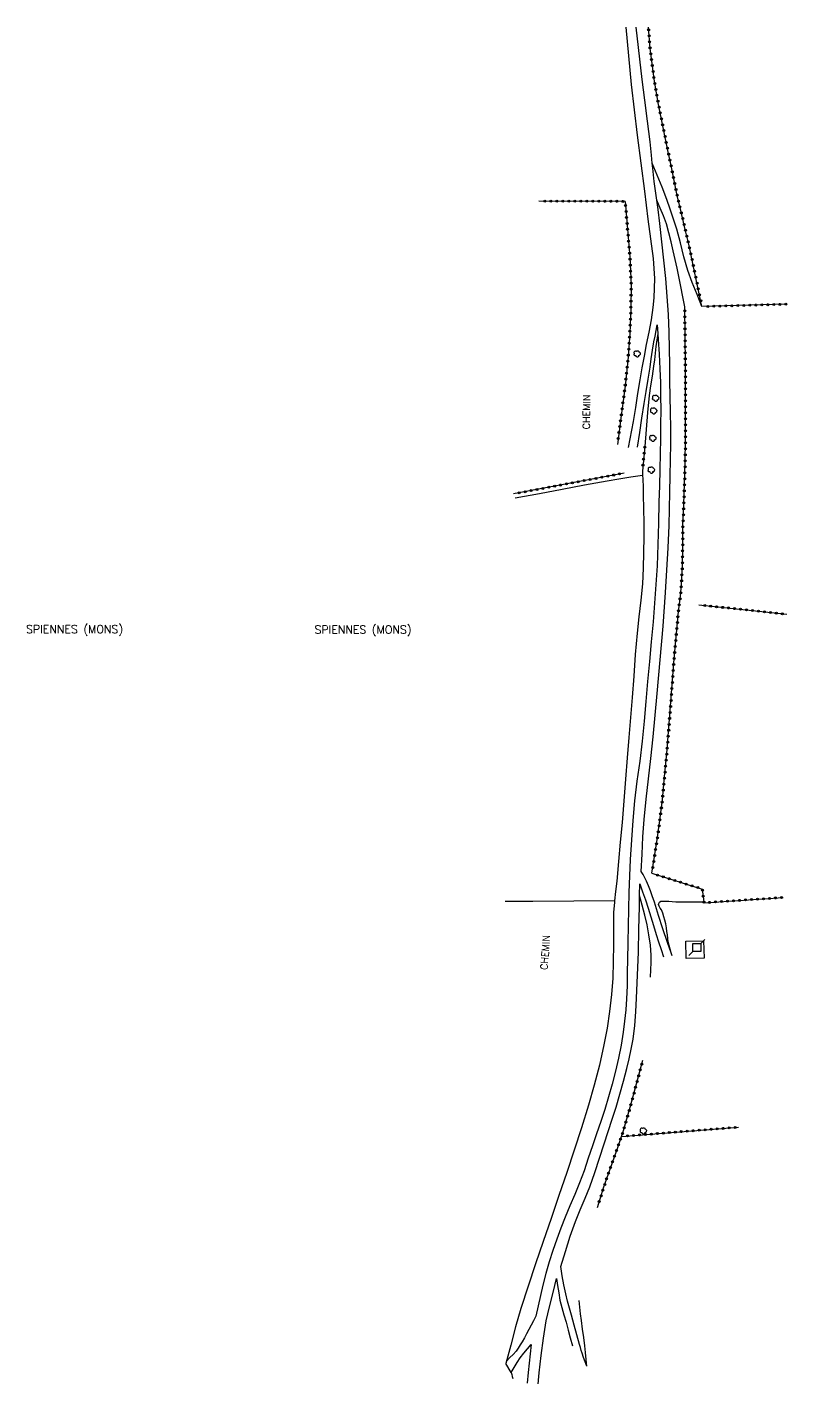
# Model space of a CAD drawing. Header units: millimetres. Extents: x 124000 to 124980, y 124000 to 125000.
# Drawn here: x 124449.2 to 124639.1, y 124326.4 to 124664 of the extents above; entities that cross this region are included whole.
import ezdxf
from ezdxf.enums import TextEntityAlignment as Align

# ---------------------------------------------------------------- set-up
doc = ezdxf.new("R2010")
doc.units = ezdxf.units.MM
doc.layers.get('0').update_dxf_attribs({"linetype": 'CONTINUOUS'})
for name, color, linetype in [('W0071', 7, 'CONTINUOUS'), ('W0211', 2, 'CONTINUOUS'), ('W0214', 2, 'CONTINUOUS'), ('W0300', 7, 'CONTINUOUS'), ('W0322', 7, 'CONTINUOUS'), ('W0323', 7, 'CONTINUOUS'), ('W0330', 7, 'CONTINUOUS'), ('W0600', 7, 'CONTINUOUS'), ('W0980', 7, 'CONTINUOUS'), ('W0989', 7, 'CONTINUOUS')]:
    doc.layers.add(name, color=color, linetype=linetype)
doc.styles.get("Standard").update_dxf_attribs({"font": 'romans.shx', "width": 0.85})

# ---------------------------------------------------------------- blocks, each defined once
blk = doc.blocks.new('T600')
for p, q in [((-0.999999, 0.999999), (0.999999, 0.999999)), ((-0.999999, -0.999999), (-0.999999, 0.999999)), ((0.999999, 0.999999), (1.999998, 1.999998)), ((0.999999, 0.999999), (0.999999, -0.999999)), ((-0.999999, -0.999999), (-1.999998, -1.999998)), ((0.999999, -0.999999), (-0.999999, -0.999999))]:
    blk.add_line(p, q)
blk = doc.blocks.new('T300')
for p, q in [((-0.8, 0.51), (-0.86, 0.34)), ((-0.86, 0.34), (-0.86, 0.17)), ((-0.86, 0.17), (-0.74, 0.06)), ((-0.69, 0.63), (-0.8, 0.51)), ((-0.8, -0.06), (-0.74, 0.06)), ((-0.74, 0.06), (-0.69, 0.11)), ((-0.57, 0.69), (-0.69, 0.63)), ((-0.46, 0.69), (-0.57, 0.69)), ((-0.29, 0.63), (-0.46, 0.69)), ((-0.29, 0.63), (-0.17, 0.74)), ((-0.23, 0.57), (-0.29, 0.63)), ((-0.17, 0.74), (-0.06, 0.8)), ((-0.06, 0.8), (0.06, 0.8)), ((0.06, 0.8), (0.23, 0.74)), ((0.23, 0.74), (0.34, 0.63)), ((0.34, 0.63), (0.4, 0.51)), ((0.46, 0.46), (0.34, 0.46)), ((0.4, 0.51), (0.4, 0.46)), ((0.57, 0.4), (0.46, 0.46)), ((0.57, 0.4), (0.69, 0.29)), ((0.69, 0.29), (0.74, 0.17)), ((0.74, 0.06), (0.69, -0.17)), ((0.74, 0.17), (0.74, 0.06)), ((-0.8, -0.17), (-0.8, -0.06)), ((-0.8, -0.23), (-0.8, -0.17)), ((-0.74, -0.34), (-0.8, -0.23)), ((-0.69, -0.4), (-0.74, -0.34)), ((-0.51, -0.46), (-0.69, -0.4)), ((-0.4, -0.46), (-0.51, -0.46)), ((-0.4, -0.46), (-0.34, -0.46)), ((-0.34, -0.46), (-0.34, -0.4)), ((-0.34, -0.51), (-0.34, -0.46)), ((-0.29, -0.63), (-0.34, -0.51)), ((-0.17, -0.74), (-0.29, -0.63)), ((-0.06, -0.8), (-0.17, -0.74)), ((0.06, -0.8), (-0.06, -0.8)), ((0.17, -0.74), (0.06, -0.8)), ((0.23, -0.69), (0.17, -0.74)), ((0.29, -0.46), (0.23, -0.46)), ((0.29, -0.63), (0.23, -0.69)), ((0.46, -0.4), (0.29, -0.46)), ((0.34, -0.51), (0.29, -0.63)), ((0.34, -0.51), (0.34, -0.46)), ((0.57, -0.34), (0.46, -0.4)), ((0.63, -0.29), (0.57, -0.34)), ((0.69, -0.17), (0.63, -0.29))]:
    blk.add_line(p, q)
blk = doc.blocks.new('t322o')
at = {"color": 0, "linetype": 'Continuous'}
for radius in [0.25, 0.15]:
    blk.add_circle((0, 0), radius, dxfattribs=at)
blk = doc.blocks.new('t323o')
at = {"color": 0, "linetype": 'Continuous'}
for radius in [0.25, 0.15]:
    blk.add_circle((0, 0), radius, dxfattribs=at)

msp = doc.modelspace()

# ---------------------------------------------------------------- linework, layer by layer
at = {"layer": 'W0071'}
for points in [[(124598.8, 124663.91), (124598.8, 124663.91), (124600.14, 124649.66), (124601.67, 124636.99), (124602.57, 124629.98), (124603.49, 124622.98), (124604.35, 124615.97), (124605.02, 124611.04), (124605.66, 124606.1), (124605.96, 124601.15), (124605.93, 124598.74), (124605.81, 124596.33), (124605.61, 124593.93), (124605.16, 124590.81), (124604.55, 124587.72), (124603.94, 124584.62), (124603.4, 124581.7), (124602.85, 124578.78), (124602.33, 124575.85), (124601.76, 124572.37), (124601.23, 124568.89), (124600.65, 124565.41), (124600.25, 124563.24), (124599.84, 124561.07), (124599.43, 124558.9)], [(124602.9, 124457.28), (124603.1, 124461.59), (124603.37, 124465.9), (124603.87, 124471.01), (124604.48, 124476.1), (124605.07, 124481.2), (124605.62, 124486.6), (124606.14, 124492), (124606.65, 124497.41), (124607.42, 124505.82), (124608.14, 124514.23), (124608.75, 124522.65), (124609.1, 124528.24), (124609.4, 124533.84), (124609.63, 124539.44), (124609.74, 124543.58), (124609.82, 124547.72), (124609.89, 124551.86), (124609.97, 124555.83), (124610.04, 124559.8), (124610.07, 124563.77), (124610.01, 124567.69), (124609.91, 124571.62), (124609.82, 124575.54), (124609.79, 124579.59), (124609.77, 124583.64), (124609.68, 124587.69), (124609.46, 124592.18), (124609.16, 124596.67), (124608.8, 124601.15), (124608.36, 124605.73), (124607.86, 124610.3), (124607.32, 124614.87), (124606.87, 124618.38), (124606.56, 124620.69), (124606.39, 124621.9), (124605.94, 124625.41), (124605.57, 124628.69), (124605.44, 124629.97), (124605.23, 124631.98), (124604.87, 124635.26), (124604.23, 124640.47), (124603.56, 124645.67), (124602.92, 124650.88), (124602.92, 124650.88), (124601.4, 124663.95), (124601.4, 124663.95)], [(124606.67, 124589.53), (124606.81, 124587.36), (124606.91, 124585.86), (124607.14, 124582.2), (124607.33, 124578.53), (124607.45, 124575.12), (124607.53, 124571.7), (124607.56, 124568.29), (124607.53, 124564.67), (124607.45, 124561.05), (124607.37, 124557.43), (124607.29, 124553.37), (124607.2, 124549.32), (124607.11, 124545.26), (124606.99, 124539.95), (124606.86, 124534.63), (124606.64, 124529.32), (124606.35, 124524.65), (124606, 124519.98), (124605.62, 124515.31), (124605.19, 124510.36), (124604.72, 124505.4), (124604.26, 124500.45), (124603.84, 124495.46), (124603.42, 124490.47), (124602.93, 124485.48), (124602.3, 124480.51), (124601.6, 124475.54), (124600.99, 124470.57), (124600.55, 124465.71), (124600.21, 124460.84), (124599.93, 124455.96), (124599.74, 124451.83), (124599.6, 124447.69), (124599.48, 124443.56), (124599.39, 124439.36), (124599.32, 124435.16), (124599.24, 124430.96), (124599.19, 124427.67), (124599.13, 124424.39), (124598.99, 124421.11), (124598.79, 124418.34), (124598.53, 124415.57), (124598.18, 124412.82), (124597.63, 124409.53), (124596.96, 124406.25), (124596.21, 124403), (124595.39, 124399.81), (124594.5, 124396.64), (124593.55, 124393.48), (124592.57, 124390.43), (124591.54, 124387.39), (124590.5, 124384.36), (124589.45, 124381.26), (124588.4, 124378.17), (124587.27, 124375.1), (124586.09, 124372.24), (124584.85, 124369.4), (124583.66, 124366.55), (124582.59, 124363.8), (124581.57, 124361.02), (124580.61, 124358.23), (124579.71, 124355.35), (124578.87, 124352.45), (124578.1, 124349.54), (124577.48, 124346.96), (124576.91, 124344.38), (124576.34, 124341.79)], [(124601.77, 124558.98), (124602.3, 124562.61), (124602.83, 124566.24), (124603.38, 124569.87), (124603.87, 124572.91), (124604.37, 124575.95), (124604.87, 124578.99), (124605.19, 124581.1), (124605.51, 124583.21), (124605.86, 124585.32), (124606.12, 124586.72), (124606.4, 124588.13), (124606.67, 124589.53)], [(124602.7, 124452.97), (124602.9, 124457.28)], [(124610.39, 124431.87), (124610.15, 124432.57), (124609.24, 124435.23), (124608.09, 124438.58), (124606.98, 124441.95), (124606.48, 124443.6), (124605.98, 124445.25), (124605.44, 124446.89), (124604.99, 124448.11), (124604.52, 124449.33), (124604, 124450.52), (124603.58, 124451.34), (124603.14, 124452.16), (124602.7, 124452.97)], [(124582.56, 124354.21), (124583.75, 124357.98), (124584.95, 124361.76), (124586.25, 124365.49), (124587.43, 124368.39), (124588.67, 124371.26), (124589.85, 124374.15), (124591.11, 124377.7), (124592.27, 124381.28), (124593.42, 124384.86), (124594.43, 124387.93), (124595.44, 124391), (124596.4, 124394.08), (124597.33, 124397.28), (124598.21, 124400.5), (124599.04, 124403.73), (124599.64, 124406.14), (124600.2, 124408.56), (124600.67, 124411), (124601.08, 124414.41), (124601.31, 124417.85), (124601.5, 124421.29), (124601.7, 124425.11), (124601.84, 124428.93), (124601.96, 124432.75), (124602.11, 124438.46), (124602.21, 124444.17), (124602.26, 124446.96), (124602.32, 124449.88)], [(124602.32, 124449.88), (124603.02, 124447.86), (124603.73, 124445.83), (124604.41, 124443.8), (124605.09, 124441.61), (124605.74, 124439.41), (124606.41, 124437.21), (124607.01, 124435.33), (124607.62, 124433.46), (124608.23, 124431.58)], [(124587.28, 124334.72), (124586.62, 124337.16), (124585.96, 124339.6), (124585.29, 124342.04), (124584.78, 124343.81), (124584.27, 124345.59), (124583.81, 124347.37), (124583.34, 124349.64), (124582.95, 124351.92), (124582.56, 124354.21)], [(124576.83, 124323.87), (124577.18, 124327.68), (124577.65, 124332.01), (124578.22, 124336.32), (124578.95, 124340.61), (124579.74, 124344.17), (124580.64, 124347.72), (124581.54, 124351.26)], [(124581.54, 124351.26), (124581.79, 124349.45), (124582.05, 124347.63), (124582.37, 124345.83), (124582.83, 124343.97), (124583.37, 124342.13), (124583.91, 124340.28), (124584.44, 124338.33), (124584.96, 124336.38), (124585.49, 124334.43)], [(124576.34, 124341.79), (124575.76, 124340.67), (124575.18, 124339.55), (124574.59, 124338.44), (124574.05, 124337.43), (124573.51, 124336.42), (124572.94, 124335.43), (124572.46, 124334.64), (124571.96, 124333.85), (124571.42, 124333.1), (124570.68, 124332.25), (124569.87, 124331.44), (124569.07, 124330.63)], [(124570.15, 124327.71), (124570.91, 124328.96), (124571.66, 124330.2), (124572.47, 124331.41), (124573.34, 124332.53), (124574.25, 124333.61), (124575.17, 124334.69)], [(124575.17, 124334.69), (124574.92, 124332.36), (124574.66, 124330.03), (124574.42, 124327.7), (124574.14, 124325.07)]]:
    msp.add_lwpolyline(points, dxfattribs=at)
at = {"layer": 'W0211'}
for points in [[(124613.56, 124594.06), (124613.09, 124596.58), (124612.61, 124599.1), (124612.11, 124601.61), (124611.64, 124603.76), (124611.15, 124605.91), (124610.64, 124608.06), (124610.13, 124610.32), (124609.61, 124612.57), (124608.97, 124614.79), (124608.23, 124616.78), (124607.39, 124618.73), (124606.56, 124620.69)], [(124606.81, 124587.36), (124606.64, 124586.29), (124606.47, 124585.23), (124606.31, 124584.16), (124606.12, 124582.51), (124605.96, 124580.85), (124605.78, 124579.2), (124605.42, 124576.76), (124605.01, 124574.32), (124604.65, 124571.88), (124604.21, 124567.65), (124603.9, 124563.4), (124603.58, 124559.16)], [(124602.96, 124553.01), (124603, 124552), (124603.04, 124551.02), (124603.13, 124549.02), (124603.2, 124547.03), (124603.28, 124543.55), (124603.32, 124540.06), (124603.32, 124536.58), (124603.27, 124532.67), (124603.16, 124528.76), (124602.96, 124524.85), (124602.57, 124520.73), (124602.08, 124516.62), (124601.62, 124512.51), (124601.17, 124507.14), (124600.79, 124501.77), (124600.4, 124496.4), (124600.01, 124491.39), (124599.6, 124486.39), (124599.2, 124481.38), (124598.77, 124475.98), (124598.33, 124470.57), (124597.88, 124465.17), (124597.45, 124460.29), (124597.01, 124455.41), (124596.55, 124450.53), (124596.27, 124447.9), (124596.02, 124445.64), (124595.98, 124445.28), (124595.78, 124442.65), (124595.73, 124439.96), (124595.77, 124437.27), (124595.78, 124434.58), (124595.7, 124430.43), (124595.55, 124426.29), (124595.25, 124422.16), (124594.77, 124417.96), (124594.13, 124413.76), (124593.37, 124409.6), (124592.24, 124404.54), (124590.92, 124399.52), (124589.51, 124394.52), (124587.79, 124388.89), (124585.94, 124383.29), (124584.07, 124377.7), (124582.13, 124371.95), (124580.15, 124366.21), (124578.19, 124360.47), (124576.28, 124354.9), (124574.39, 124349.32), (124572.61, 124343.71), (124571.3, 124339.15), (124570.07, 124334.58), (124568.83, 124330)], [(124605, 124426.53), (124605.09, 124428.36), (124605.18, 124430.19), (124605.18, 124432.02), (124604.97, 124434.55), (124604.6, 124437.07), (124604.13, 124439.58), (124603.57, 124442.05), (124602.91, 124444.51), (124602.26, 124446.96)], [(124610.15, 124432.57), (124609.89, 124433.49), (124609.63, 124434.42), (124609.42, 124435.35), (124609.29, 124436.21), (124609.2, 124437.08), (124609.09, 124437.95), (124608.95, 124438.89), (124608.79, 124439.83), (124608.59, 124440.75), (124608.35, 124441.64), (124608.06, 124442.51), (124607.72, 124443.36), (124607.44, 124443.8), (124607.14, 124444.24), (124607.02, 124444.69), (124607.05, 124444.9), (124607.12, 124445.12), (124607.22, 124445.3), (124607.6, 124445.49), (124608.14, 124445.5), (124608.68, 124445.49), (124609.56, 124445.49), (124610.44, 124445.43), (124611.32, 124445.38), (124612.38, 124445.35), (124613.45, 124445.34), (124614.51, 124445.33), (124615.79, 124445.33), (124617.06, 124445.34), (124618.34, 124445.35)], [(124589.11, 124329.29), (124588.94, 124330.99), (124588.78, 124332.69), (124588.59, 124334.39), (124588.31, 124336.5), (124588, 124338.6), (124587.72, 124340.71), (124587.53, 124342.38), (124587.36, 124344.05), (124587.19, 124345.72)], [(124570.15, 124327.71), (124570.31, 124327.22), (124570.46, 124326.74), (124570.6, 124326.25)]]:
    msp.add_lwpolyline(points, dxfattribs=at)
at = {"layer": 'W0214'}
for points in [[(124617.84, 124594.12), (124616.62, 124597.12), (124615.4, 124600.13), (124614.29, 124603.17), (124613.32, 124606.58), (124612.48, 124610.03), (124611.56, 124613.46), (124610.77, 124615.96), (124609.94, 124618.44), (124609.07, 124620.91), (124607.9, 124623.95), (124606.67, 124626.96), (124605.44, 124629.97)], [(124589.11, 124329.29), (124588.69, 124330.36), (124588.28, 124331.44), (124587.9, 124332.52), (124587.68, 124333.25), (124587.48, 124333.98), (124587.28, 124334.72)]]:
    msp.add_lwpolyline(points, dxfattribs=at)
at = {"layer": 'W0322'}
for points in [[(124617.84, 124594.12), (124616.76, 124599.31), (124615.68, 124604.51), (124614.56, 124609.69), (124613.61, 124613.75), (124612.63, 124617.8), (124611.69, 124621.86), (124610.89, 124625.6), (124610.12, 124629.35), (124609.36, 124633.1), (124608.17, 124638.87), (124607, 124644.65), (124605.97, 124650.45), (124604.88, 124658.61), (124604.48, 124663.99)], [(124598.69, 124620.42), (124599.27, 124613.43), (124599.86, 124606.45), (124600.16, 124599.46), (124600.1, 124593.47), (124599.83, 124587.49), (124599.42, 124581.51), (124598.67, 124574.21), (124597.69, 124566.93), (124596.72, 124559.65)], [(124605.33, 124452.48), (124606, 124456.69), (124606.66, 124460.91), (124607.27, 124465.13), (124607.95, 124470.88), (124608.52, 124476.64), (124609.07, 124482.41), (124610.03, 124494.24), (124610.88, 124506.08), (124611.97, 124517.89), (124612.21, 124519.82), (124612.45, 124521.75), (124612.66, 124523.68), (124612.96, 124528.94), (124613.03, 124534.21), (124613.11, 124539.49), (124613.31, 124544.68), (124613.51, 124549.87), (124613.67, 124555.06), (124613.74, 124560.88), (124613.75, 124566.7), (124613.74, 124572.52), (124613.7, 124579.7), (124613.63, 124586.88), (124613.56, 124594.06)], [(124603.58, 124559.16), (124602.96, 124553.01)], [(124591.72, 124369), (124592.5, 124371.42), (124593.28, 124373.84), (124594.07, 124376.25), (124595.46, 124380.25), (124596.89, 124384.24), (124597.73, 124386.73), (124598.25, 124388.25), (124599.95, 124394.05), (124601.51, 124399.9), (124603.06, 124405.75)]]:
    msp.add_lwpolyline(points, dxfattribs=at)
at = {"layer": 'W0323'}
for points in [[(124598.69, 124620.42), (124577.07, 124620.48)], [(124638.95, 124594.72), (124617.84, 124594.12)], [(124598.45, 124552.52), (124570.73, 124547.29)], [(124617.05, 124519.59), (124639.06, 124517.22)], [(124605.33, 124452.48), (124617.92, 124448.56), (124618.34, 124445.35), (124618.37, 124445.14), (124638.15, 124446.45)], [(124597.73, 124386.73), (124626.99, 124389.06)]]:
    msp.add_lwpolyline(points, dxfattribs=at)
at = {"layer": 'W0330'}
for points in [[(124571.2, 124546.32), (124577.29, 124547.41), (124582.91, 124548.48), (124588.52, 124549.56), (124594.15, 124550.58), (124597.1, 124551.07), (124600.05, 124551.53), (124603, 124552)], [(124596.02, 124445.64), (124585.83, 124445.55), (124575.63, 124445.46), (124568.7, 124445.41)], [(124570.15, 124327.71), (124568.83, 124330)]]:
    msp.add_lwpolyline(points, dxfattribs=at)
at = {"layer": 'W0600'}
msp.add_lwpolyline([(124618.36, 124431.31), (124613.93, 124431.19), (124613.81, 124435.51), (124618.24, 124435.63)], close=True, dxfattribs=at)

# ---------------------------------------------------------------- block references
at = {"layer": 'W0300'}
for p in [(124601.71, 124582.3), (124606.33, 124571.21), (124605.84, 124568.05), (124605.61, 124561.18), (124605.25, 124553.24), (124603.26, 124388.1)]:
    msp.add_blockref('T300', p, dxfattribs=at)
at = {"layer": 'W0322'}
for p, rotation in [((124604.53, 124663.29), 94.22765061119023), ((124604.64, 124661.79), 94.22765061119023), ((124604.76, 124660.3), 94.22765061119023), ((124604.87, 124658.8), 94.22765061119023), ((124605.05, 124657.31), 97.6084407144637), ((124605.25, 124655.83), 97.6084407144637), ((124605.45, 124654.34), 97.6084407144637), ((124605.65, 124652.85), 97.6084407144637), ((124605.85, 124651.37), 97.6084407144637), ((124606.07, 124649.88), 100.0699577076914), ((124606.33, 124648.41), 100.0699577076914), ((124606.59, 124646.93), 100.0699577076914), ((124606.86, 124645.45), 100.0699577076914), ((124607.14, 124643.98), 101.4433111677571), ((124607.43, 124642.51), 101.4433111677571), ((124607.73, 124641.04), 101.4433111677571), ((124608.03, 124639.57), 101.4433111677571), ((124608.33, 124638.1), 101.6532452864962), ((124608.63, 124636.63), 101.6532452864962), ((124608.93, 124635.16), 101.6532452864962), ((124609.24, 124633.69), 101.6532452864962), ((124609.54, 124632.22), 101.4567691066348), ((124609.84, 124630.75), 101.4567691066348), ((124610.13, 124629.28), 101.6034533669363), ((124610.44, 124627.81), 101.6034533669363), ((124610.74, 124626.34), 101.6034533669363), ((124611.04, 124624.88), 102.0738309349764), ((124611.36, 124623.41), 102.0738309349764), ((124611.67, 124621.94), 102.0738309349764), ((124598.77, 124619.41), 274.7432903609582), ((124598.9, 124617.91), 274.7432903609582), ((124612.01, 124620.48), 103.0358367701047), ((124612.35, 124619.02), 103.0358367701047), ((124612.69, 124617.56), 103.6026981140172), ((124599.02, 124616.42), 274.7432903609582), ((124599.15, 124614.92), 274.7432903609582), ((124613.04, 124616.1), 103.6026981140172), ((124613.39, 124614.64), 103.6026981140172), ((124599.27, 124613.43), 274.8315678942217), ((124599.4, 124611.94), 274.8315678942217), ((124613.74, 124613.18), 103.1697067109454), ((124614.08, 124611.72), 103.1697067109454), ((124599.52, 124610.44), 274.8315678942217), ((124599.65, 124608.95), 274.8315678942217), ((124599.78, 124607.45), 274.8315678942217), ((124614.43, 124610.26), 103.1697067109454), ((124614.75, 124608.8), 102.2004687273143), ((124615.07, 124607.33), 102.2004687273143), ((124599.88, 124605.96), 272.4575381482042), ((124599.95, 124604.46), 272.4575381482042), ((124615.39, 124605.87), 102.2004687273143), ((124615.7, 124604.4), 101.7330841564371), ((124600.01, 124602.96), 272.4575381482042), ((124600.07, 124601.46), 272.4575381482042), ((124616.01, 124602.93), 101.7330841564371), ((124616.31, 124601.46), 101.7330841564371), ((124600.14, 124599.96), 272.4575381482042), ((124600.15, 124598.46), 269.4261048742769), ((124616.62, 124599.99), 101.7330841564371), ((124616.92, 124598.53), 101.7550627597128), ((124617.23, 124597.06), 101.7550627597128), ((124600.1, 124593.96), 269.4261048742769), ((124600.12, 124595.46), 269.4261048742769), ((124600.13, 124596.96), 269.4261048742769), ((124617.53, 124595.59), 101.7550627597128), ((124599.99, 124590.96), 267.4148225438009), ((124600.05, 124592.46), 267.4148225438009), ((124613.57, 124593.06), 90.5585762538327), ((124613.58, 124591.56), 90.5585762538327), ((124599.85, 124587.97), 267.4148225438009), ((124599.92, 124589.47), 267.4148225438009), ((124613.6, 124590.06), 90.5585762538327), ((124613.61, 124588.56), 90.5585762538327), ((124613.63, 124587.06), 90.5585762538327), ((124599.55, 124583.48), 266.0778320465911), ((124599.66, 124584.97), 266.0778320465911), ((124599.76, 124586.47), 266.0778320465911), ((124613.64, 124585.56), 90.55857625371547), ((124613.66, 124584.06), 90.55857625371547), ((124599.31, 124580.49), 264.1340288582642), ((124599.45, 124581.98), 266.0778320465911), ((124613.67, 124582.56), 90.55857625371547), ((124613.69, 124581.06), 90.55857625371547), ((124599.01, 124577.5), 264.1340288582642), ((124599.16, 124578.99), 264.1340288582642), ((124613.7, 124579.56), 90.31919324113984), ((124613.71, 124578.06), 90.31919324113984), ((124598.7, 124574.52), 264.1340288582642), ((124598.85, 124576.01), 264.1340288582642), ((124613.72, 124576.56), 90.31919324113984), ((124613.73, 124575.06), 90.31919324113984), ((124613.73, 124573.56), 90.31919324113984), ((124598.11, 124570.06), 262.3331957382312), ((124598.31, 124571.54), 262.3331957382312), ((124598.51, 124573.03), 262.3331957382312), ((124613.74, 124572.06), 90.09844625962054), ((124613.74, 124570.56), 90.09844625962054), ((124597.71, 124567.08), 262.3331957382312), ((124597.91, 124568.57), 262.3331957382312), ((124613.75, 124569.06), 90.09844625962054), ((124613.75, 124567.56), 90.09844625962054), ((124597.31, 124564.11), 262.4105119111679), ((124597.51, 124565.6), 262.4105119111679), ((124613.75, 124566.06), 89.9015537403792), ((124613.75, 124564.56), 89.9015537403792), ((124596.92, 124561.14), 262.4105119111679), ((124597.12, 124562.62), 262.4105119111679), ((124613.73, 124560.06), 89.31090873089576), ((124613.74, 124563.06), 89.9015537403792), ((124613.74, 124561.56), 89.9015537403792), ((124603.41, 124557.49), 264.2432898574484), ((124603.56, 124558.98), 264.2432898574484), ((124613.69, 124557.06), 89.31090873089576), ((124613.71, 124558.56), 89.31090873089576), ((124603.11, 124554.5), 264.2432898574484), ((124603.26, 124555.99), 264.2432898574484), ((124613.64, 124554.06), 88.23421538022002), ((124613.68, 124555.56), 89.31090873089576), ((124613.55, 124551.06), 88.23421538022002), ((124613.59, 124552.56), 88.23421538022002), ((124613.38, 124546.56), 87.79316210322149), ((124613.44, 124548.06), 87.79316210322149), ((124613.5, 124549.56), 87.79316210322149), ((124613.27, 124543.56), 87.79316210321532), ((124613.32, 124545.06), 87.79316210322149), ((124613.15, 124540.57), 87.79316210321532), ((124613.21, 124542.07), 87.79316210321532), ((124613.08, 124537.57), 89.13194855023532), ((124613.1, 124539.07), 89.13194855023532), ((124613.01, 124533.07), 89.23900024296061), ((124613.04, 124534.57), 89.13194855023532), ((124613.06, 124536.07), 89.13194855023532), ((124612.97, 124530.07), 89.23900024296061), ((124612.99, 124531.57), 89.23900024296061), ((124612.85, 124527.07), 86.73571627595564), ((124612.94, 124528.57), 86.73571627595564), ((124612.68, 124524.08), 86.73571627595564), ((124612.77, 124525.57), 86.73571627595564), ((124612.18, 124519.6), 82.91152432172835), ((124612.37, 124521.09), 82.91152432210087), ((124612.54, 124522.58), 83.7901738526036), ((124611.85, 124516.62), 84.72684411654134), ((124612, 124518.12), 82.91152432172835), ((124611.58, 124513.64), 84.72684411654134), ((124611.72, 124515.13), 84.72684411654134), ((124611.3, 124510.65), 84.72684411654134), ((124611.44, 124512.14), 84.72684411654134), ((124610.89, 124506.17), 84.72684411654134), ((124611.03, 124507.66), 84.72684411654134), ((124611.16, 124509.16), 84.72684411654134), ((124610.67, 124503.18), 85.89374972487452), ((124610.78, 124504.67), 85.89374972487452), ((124610.46, 124500.18), 85.89374972487452), ((124610.56, 124501.68), 85.89374972487452), ((124610.13, 124495.69), 85.89374972487452), ((124610.24, 124497.19), 85.89374972487452), ((124610.35, 124498.69), 85.89374972487452), ((124609.91, 124492.7), 85.36063527400943), ((124610.03, 124494.2), 85.36063527400943), ((124609.66, 124489.71), 85.36063527400943), ((124609.78, 124491.21), 85.36063527400943), ((124609.42, 124486.72), 85.36063527400943), ((124609.54, 124488.22), 85.36063527400943), ((124609.05, 124482.24), 84.55498196427637), ((124609.18, 124483.73), 85.36063527400943), ((124609.3, 124485.23), 85.36063527400943), ((124608.77, 124479.25), 84.55498196427637), ((124608.91, 124480.75), 84.55498196427637), ((124608.48, 124476.27), 84.34850511842845), ((124608.63, 124477.76), 84.55498196427637), ((124608.19, 124473.28), 84.34850511842845), ((124608.34, 124474.77), 84.34850511842845), ((124607.7, 124468.81), 83.2554770218868), ((124607.88, 124470.3), 83.2554770218868), ((124608.04, 124471.79), 84.34850511842845), ((124607.35, 124465.83), 83.2554770218868), ((124607.53, 124467.32), 83.2554770218868), ((124606.94, 124462.86), 81.77487985647188), ((124607.16, 124464.34), 81.77487985647188), ((124606.5, 124459.89), 81.1110575215316), ((124606.73, 124461.37), 81.77487985647188), ((124605.8, 124455.44), 80.95750051793362), ((124606.04, 124456.92), 81.1110575215316), ((124606.27, 124458.41), 81.1110575215316), ((124605.57, 124453.96), 80.95750051793362), ((124602.81, 124404.8), 75.16006083807457), ((124602.04, 124401.9), 75.16006083807457), ((124602.43, 124403.35), 75.16006083807457), ((124601.27, 124399), 75.06858282186244), ((124601.66, 124400.45), 75.16006083807457), ((124600.11, 124394.66), 75.06858282186244), ((124600.5, 124396.11), 75.06858282186244), ((124600.88, 124397.55), 75.06858282186244), ((124599.28, 124391.77), 73.66395711031578), ((124599.7, 124393.21), 73.66395711031578), ((124598.44, 124388.89), 73.66395711031578), ((124598.86, 124390.33), 73.66395711031578), ((124597.02, 124384.62), 71.35820810630791), ((124597.5, 124386.05), 71.35820810630791), ((124597.98, 124387.47), 71.11391263020025), ((124596.01, 124381.8), 70.28252409448059), ((124596.52, 124383.21), 70.28252409448059), ((124594.52, 124377.55), 70.83766064503554), ((124595.01, 124378.97), 70.83766064503554), ((124595.51, 124380.39), 70.28252409448059), ((124593.56, 124374.71), 71.85081329380417), ((124594.03, 124376.13), 71.85081329380417), ((124592.64, 124371.86), 72.13513962208978), ((124593.1, 124373.28), 72.13513962208978), ((124592.18, 124370.43), 72.13513962208978)]:
    msp.add_blockref('t322o', p, dxfattribs=dict(at, rotation=rotation))
at = {"layer": 'W0323'}
for p, rotation in [((124578.57, 124620.48), 179.8380907749793), ((124580.07, 124620.47), 179.8380907749793), ((124581.57, 124620.47), 179.8380907749793), ((124583.07, 124620.46), 179.8380907749793), ((124584.57, 124620.46), 179.8380907749793), ((124586.07, 124620.46), 179.8380907749793), ((124587.57, 124620.45), 179.8380907749793), ((124589.07, 124620.45), 179.8380907749793), ((124590.57, 124620.44), 179.8380907749793), ((124592.07, 124620.44), 179.8380907749793), ((124593.57, 124620.43), 179.8380907749793), ((124595.07, 124620.43), 179.8380907749793), ((124596.57, 124620.43), 179.8380907749793), ((124598.07, 124620.42), 179.8380907749793), ((124619.34, 124594.16), 181.6408366341794), ((124620.84, 124594.21), 181.6408366341794), ((124622.34, 124594.25), 181.6408366341794), ((124623.84, 124594.29), 181.6408366341794), ((124625.34, 124594.33), 181.6408366341794), ((124626.84, 124594.38), 181.6408366341794), ((124628.34, 124594.42), 181.6408366341794), ((124629.84, 124594.46), 181.6408366341794), ((124631.33, 124594.51), 181.6408366341794), ((124632.83, 124594.55), 181.6408366341794), ((124634.33, 124594.59), 181.6408366341794), ((124635.83, 124594.64), 181.6408366341794), ((124637.33, 124594.68), 181.6408366341794), ((124638.83, 124594.72), 181.6408366341794), ((124584, 124549.79), 190.680212471896), ((124585.47, 124550.07), 190.680212471896), ((124586.95, 124550.35), 190.680212471896), ((124588.42, 124550.63), 190.680212471896), ((124589.89, 124550.91), 190.680212471896), ((124591.37, 124551.18), 190.680212471896), ((124592.84, 124551.46), 190.680212471896), ((124594.32, 124551.74), 190.680212471896), ((124595.79, 124552.02), 190.680212471896), ((124597.26, 124552.3), 190.680212471896), ((124572.21, 124547.57), 190.680212471896), ((124573.68, 124547.85), 190.680212471896), ((124575.15, 124548.13), 190.680212471896), ((124576.63, 124548.4), 190.680212471896), ((124578.1, 124548.68), 190.680212471896), ((124579.58, 124548.96), 190.680212471896), ((124581.05, 124549.24), 190.680212471896), ((124582.52, 124549.52), 190.680212471896), ((124618.54, 124519.43), 353.8590449066006), ((124620.03, 124519.27), 353.8590449066006), ((124621.52, 124519.11), 353.8590449066006), ((124623.02, 124518.95), 353.8590449066006), ((124624.51, 124518.79), 353.8590449066006), ((124626, 124518.63), 353.8590449066006), ((124627.49, 124518.47), 353.8590449066006), ((124628.98, 124518.31), 353.8590449066006), ((124630.47, 124518.15), 353.8590449066006), ((124631.96, 124517.99), 353.8590449066006), ((124633.46, 124517.82), 353.8590449066006), ((124634.95, 124517.66), 353.8590449066006), ((124636.44, 124517.5), 353.8590449066006), ((124637.93, 124517.34), 353.8590449066006), ((124606.76, 124452.03), 342.7055936433831), ((124608.19, 124451.59), 342.7055936433831), ((124609.63, 124451.14), 342.7055936433831), ((124611.06, 124450.7), 342.7055936433831), ((124612.49, 124450.25), 342.7055936433831), ((124613.92, 124449.8), 342.7055936433831), ((124615.36, 124449.36), 342.7055936433831), ((124616.79, 124448.91), 342.7055936433831), ((124617.96, 124448.25), 277.4542988127365), ((124618.16, 124446.76), 277.4542988127365), ((124618.35, 124445.27), 278.1301023536001), ((124619.73, 124445.23), 3.795544966226464), ((124621.23, 124445.33), 3.795544966226464), ((124622.72, 124445.43), 3.795544966226464), ((124624.22, 124445.53), 3.795544966226464), ((124625.72, 124445.63), 3.795544966226464), ((124627.21, 124445.73), 3.795544966226464), ((124628.71, 124445.83), 3.795544966226464), ((124630.21, 124445.93), 3.795544966226464), ((124631.71, 124446.02), 3.795544966226464), ((124633.2, 124446.12), 3.795544966226464), ((124634.7, 124446.22), 3.795544966226464), ((124636.2, 124446.32), 3.795544966226464), ((124637.69, 124446.42), 3.795544966226464), ((124609.69, 124387.68), 4.547089543995987), ((124611.19, 124387.8), 4.547089543995987), ((124612.68, 124387.92), 4.547089543995987), ((124614.18, 124388.04), 4.547089543995987), ((124615.67, 124388.16), 4.547089543995987), ((124617.17, 124388.28), 4.547089543995987), ((124618.66, 124388.39), 4.547089543995987), ((124620.16, 124388.51), 4.547089543995987), ((124621.65, 124388.63), 4.547089543995987), ((124623.15, 124388.75), 4.547089543995987), ((124624.65, 124388.87), 4.547089543995987), ((124626.14, 124388.99), 4.547089543995987), ((124599.23, 124386.85), 4.547089543995987), ((124600.72, 124386.97), 4.547089543995987), ((124602.22, 124387.09), 4.547089543995987), ((124603.71, 124387.21), 4.547089543995987), ((124605.21, 124387.32), 4.547089543995987), ((124606.7, 124387.44), 4.547089543995987), ((124608.2, 124387.56), 4.547089543995987)]:
    msp.add_blockref('t323o', p, dxfattribs=dict(at, rotation=rotation))
at = {"layer": 'W0600'}
msp.add_blockref('T600', (124616.55, 124433.95), dxfattribs=at)

# ---------------------------------------------------------------- texts
at = {"layer": 'W0980'}
for p in [(124461.1, 124513.36), (124533.18, 124513.25)]:
    msp.add_text('SPIENNES (MONS)', height=2, dxfattribs=at).set_placement(p, align=Align.MIDDLE)
at = {"layer": 'W0989'}
for rotation, p in [(89.5944, (124588.96, 124563.44)), (85.5273, (124578.34, 124428.35))]:
    msp.add_text('CHEMIN', height=1.75, rotation=rotation, dxfattribs=at).set_placement(p, align=Align.MIDDLE_LEFT)

doc.saveas('drawing.dxf')
